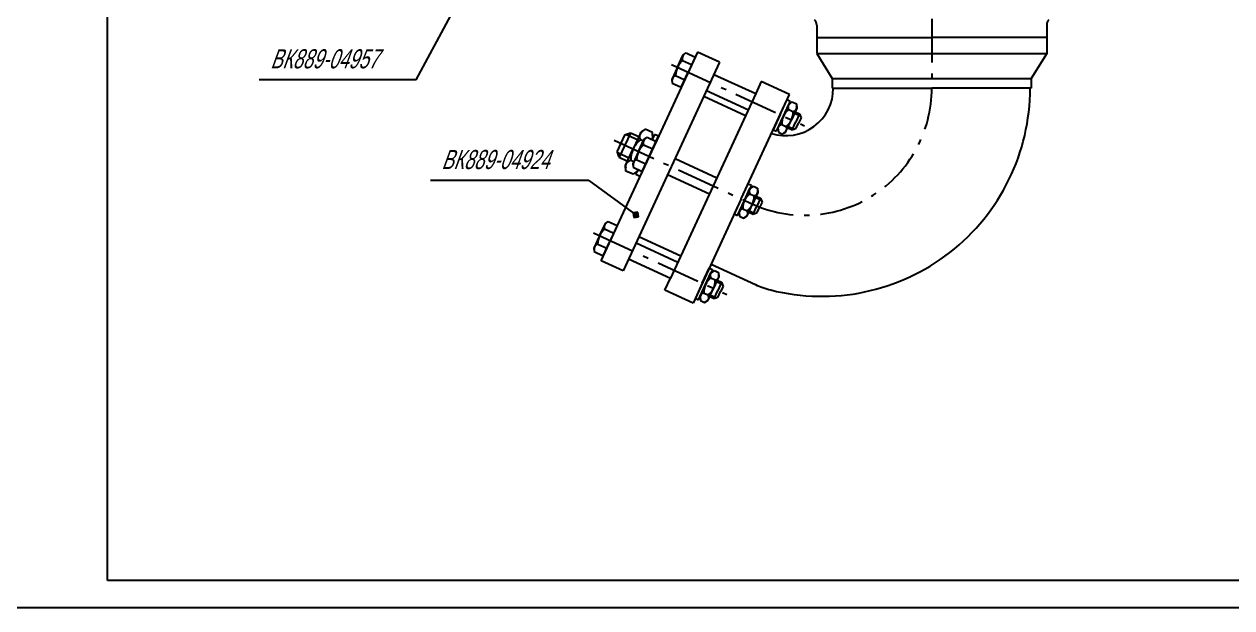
# Model space of a CAD drawing. Extents: x 0 to 841, y 0 to 594.
# Drawn here: x 425.2 to 646.4, y 0 to 107 of the extents above; entities that cross this region are included whole.
import ezdxf

# ---------------------------------------------------------------- set-up
doc = ezdxf.new("R2010")
doc.units = 0
doc.header["$MEASUREMENT"] = 0
for name, pattern in [('K5LT_AXLED', [13, 8, -2, 1, -2]), ('K5LT_BASIC', [0]), ('K5LT_DASHED', [6, 4, -2]), ('K5LT_THIN', [0])]:
    doc.linetypes.add(name, pattern=pattern)
doc.layers.add('LAYER0VIEW0', color=7, linetype='Continuous')
doc.layers.add('LAYER2VIEW0', color=7, linetype='Continuous')
doc.styles.add('K5_TEXTSTYLE', font='win_eskd.shx', dxfattribs={"width": 0.7, "oblique": 15, "bigfont": 'b_eskd.shx'})

# ---------------------------------------------------------------- blocks, each defined once
blk = doc.blocks.new('*L30')
at = {"layer": 'LAYER0VIEW0', "color": 7, "linetype": 'K5LT_THIN'}
for p, q in [((-6.59, -12.31), (0.14, 0.26)), ((0.43, 0.79), (-0.39, 0.55)), ((-0.39, 0.55), (-0.14, -0.26)), ((0, 0), (-0.14, -0.26)), ((0.28, 0.53), (-0.12, 0.41)), ((-0.12, 0.41), (0, 0)), ((0, 0), (0.41, 0.12)), ((0.41, 0.12), (0.28, 0.53)), ((0.67, -0.02), (0.43, 0.79)), ((-0.14, -0.26), (0.67, -0.02)), ((-6.59, -12.31), (-35.36, -12.31))]:
    blk.add_line(p, q, dxfattribs=at)
at = {"layer": 'LAYER0VIEW0', "color": 7, "style": 'K5_TEXTSTYLE', "oblique": 20, "width": 0.7}
blk.add_text('ВК889-04957', height=3.5, dxfattribs=at).set_placement((-33.36, -10.23))
blk = doc.blocks.new('*L31')
at = {"layer": 'LAYER0VIEW0', "color": 7, "linetype": 'K5LT_THIN'}
for p, q in [((-8.34, 6.15), (-37.38, 6.15)), ((-8.34, 6.15), (0.24, -0.18)), ((0.6, 0.3), (-0.24, 0.18)), ((0, 0), (-0.24, 0.18)), ((-0.24, 0.18), (-0.11, -0.66)), ((0.42, 0.06), (0, 0)), ((0, 0), (0.06, -0.42)), ((0.48, -0.36), (0.42, 0.06)), ((0.72, -0.53), (0.6, 0.3)), ((-0.11, -0.66), (0.72, -0.53)), ((0.06, -0.42), (0.48, -0.36))]:
    blk.add_line(p, q, dxfattribs=at)
at = {"layer": 'LAYER0VIEW0', "color": 7, "style": 'K5_TEXTSTYLE', "oblique": 20, "width": 0.7}
blk.add_text('ВК889-04924', height=3.5, dxfattribs=at).set_placement((-35.38, 8.22))
blk = doc.blocks.new('*U82')
at = {"layer": 'LAYER0VIEW0', "color": 5, "linetype": 'K5LT_BASIC'}
for p, q in [((0, 0), (1.27, 2.76)), ((1.86, 2.49), (0.59, -0.27)), ((1.27, 2.76), (1.86, 2.49)), ((0, 0), (-1.27, -2.76)), ((-0.69, -3.03), (0.59, -0.27)), ((-1.27, -2.76), (-0.69, -3.03))]:
    blk.add_line(p, q, dxfattribs=at)
blk = doc.blocks.new('*U83')
at = {"layer": 'LAYER0VIEW0', "color": 5, "linetype": 'K5LT_BASIC'}
for p, q in [((0, 0), (1.7, 3.68)), ((0.96, 4.02), (0.54, 3.1)), ((1.7, 3.68), (0.96, 4.02)), ((0, 0), (-1.7, -3.68)), ((-2.43, -3.34), (-2.01, -2.42)), ((-1.7, -3.68), (-2.43, -3.34))]:
    blk.add_line(p, q, dxfattribs=at)
blk = doc.blocks.new('*U84')
at = {"layer": 'LAYER0VIEW0', "color": 5, "linetype": 'K5LT_BASIC'}
for p, q in [((-2.21, 1.02), (-3.61, -2.01)), ((-1.39, 1.6), (-2.21, 1.02)), ((-0.09, 1), (-1.39, 1.6)), ((0, 0), (-0.09, 1)), ((-5.01, -5.05), (-3.61, -2.01)), ((-1.72, -0.57), (-2.27, -0.31)), ((-0.13, -0.27), (0, 0)), ((-3.49, -4.39), (-4.03, -4.14)), ((-4.92, -6.05), (-5.01, -5.05)), ((-3.62, -6.64), (-4.92, -6.05)), ((-2.8, -6.07), (-3.62, -6.64)), ((-2.68, -5.79), (-2.8, -6.07))]:
    blk.add_line(p, q, dxfattribs=at)
for centre, radius, start, end in [((-1.29, 0.28), 1.15, 116.2311, 211.2438), ((-1.16, 0.22), 1.15, 334.4741, 14.191), ((0.63, -3.97), 4.67, 155.211, 181.9894), ((0.63, -3.97), 4.67, 128.4327, 155.211), ((-3.85, -5.27), 1.15, 99.1782, 194.191), ((-3.72, -5.33), 1.15, 296.2311, 335.948)]:
    blk.add_arc(centre, radius, start, end, dxfattribs=at)
blk = doc.blocks.new('*U85')
at = {"layer": 'LAYER0VIEW0', "color": 5, "linetype": 'K5LT_BASIC'}
for p, q in [((0.99, 2.15), (1.63, 2.6)), ((1.63, 2.6), (2.39, 2.24)), ((2.39, 2.24), (2.46, 1.47)), ((0, 0), (-0.99, -2.15)), ((0, 0), (0.99, 2.15)), ((0.99, 1.22), (1.76, 0.86)), ((2.46, 1.47), (1.47, -0.68)), ((-0.99, -2.15), (-0.92, -2.92)), ((-0.29, -1.54), (0.48, -1.9)), ((0.48, -2.83), (1.47, -0.68)), ((-0.92, -2.92), (-0.16, -3.28)), ((-0.16, -3.28), (0.48, -2.83))]:
    blk.add_line(p, q, dxfattribs=at)
for centre, radius, start, end in [((1.61, 1.67), 0.767, 112.9946, 215.9867), ((2.88, -1.33), 3.18, 126.6321, 155.211), ((-1.41, 0.65), 3.18, 335.211, 3.7899), ((1.7, 1.63), 0.767, 274.4354, 17.4275), ((-0.23, -2.31), 0.767, 94.4354, 197.4275), ((2.88, -1.33), 3.18, 155.211, 183.7899), ((-0.14, -2.35), 0.767, 292.9946, 35.9867), ((-1.41, 0.65), 3.18, 306.6321, 335.211)]:
    blk.add_arc(centre, radius, start, end, dxfattribs=at)
blk = doc.blocks.new('*U86')
at = {"layer": 'LAYER0VIEW0', "color": 7, "linetype": 'K5LT_AXLED'}
blk.add_line((0, 0), (24.38, -11.26), dxfattribs=at)
at = {"layer": 'LAYER0VIEW0', "color": 5, "linetype": 'K5LT_BASIC'}
for p, q in [((1.1, -0.51), (2.15, 1.76)), ((2.02, 0.74), (3.69, -0.03)), ((2.15, 1.76), (2.66, 2.12)), ((2.66, 2.12), (4.33, 1.35)), ((4.33, 1.35), (3.05, -1.41)), ((1.1, -0.51), (0.05, -2.78)), ((0.75, -2.02), (2.41, -2.79)), ((1.78, -4.17), (3.05, -1.41)), ((7.78, -1.81), (15.44, -5.35)), ((0.05, -2.78), (0.11, -3.4)), ((0.11, -3.4), (1.78, -4.17)), ((6.42, -4.75), (14.08, -8.29)), ((22.65, -8.67), (23.44, -9.04)), ((22.08, -11.98), (22.76, -10.51)), ((23.44, -9.04), (22.76, -10.51)), ((22.83, -11.7), (23.27, -10.75)), ((23.72, -9.79), (23.27, -10.75)), ((23.44, -9.04), (23.72, -9.79)), ((21.29, -11.62), (22.08, -11.98)), ((22.08, -11.98), (22.83, -11.7))]:
    blk.add_line(p, q, dxfattribs=at)
at = {"layer": 'LAYER0VIEW0', "color": 7, "linetype": 'K5LT_THIN'}
for p, q in [((22.53, -8.92), (23.57, -9.4)), ((21.4, -11.37), (22.44, -11.85))]:
    blk.add_line(p, q, dxfattribs=at)
at = {"layer": 'LAYER0VIEW0', "color": 5, "linetype": 'K5LT_BASIC'}
for centre, radius, start, end in [((4.61, -2.13), 3.87, 132.0737, 155.211), ((2.93, 1.11), 0.983, 122.442, 202.1628), ((1.06, -2.95), 0.983, 108.2592, 187.98), ((4.61, -2.13), 3.87, 155.211, 178.3483)]:
    blk.add_arc(centre, radius, start, end, dxfattribs=at)
blk = doc.blocks.new('*U87')
at = {"layer": 'LAYER0VIEW0', "color": 7, "linetype": 'K5LT_AXLED'}
blk.add_line((0, 0), (24.38, -11.26), dxfattribs=at)
at = {"layer": 'LAYER0VIEW0', "color": 5, "linetype": 'K5LT_BASIC'}
for p, q in [((1.1, -0.51), (2.15, 1.76)), ((2.02, 0.74), (3.69, -0.03)), ((2.15, 1.76), (2.66, 2.12)), ((2.66, 2.12), (4.33, 1.35)), ((4.33, 1.35), (3.05, -1.41)), ((1.1, -0.51), (0.05, -2.78)), ((0.75, -2.02), (2.41, -2.79)), ((1.78, -4.17), (3.05, -1.41)), ((7.78, -1.81), (15.44, -5.35)), ((0.05, -2.78), (0.11, -3.4)), ((0.11, -3.4), (1.78, -4.17)), ((6.42, -4.75), (14.08, -8.29)), ((22.65, -8.67), (23.44, -9.04)), ((22.08, -11.98), (22.76, -10.51)), ((23.44, -9.04), (22.76, -10.51)), ((22.83, -11.7), (23.27, -10.75)), ((23.72, -9.79), (23.27, -10.75)), ((23.44, -9.04), (23.72, -9.79)), ((21.29, -11.62), (22.08, -11.98)), ((22.08, -11.98), (22.83, -11.7))]:
    blk.add_line(p, q, dxfattribs=at)
at = {"layer": 'LAYER0VIEW0', "color": 7, "linetype": 'K5LT_THIN'}
for p, q in [((22.53, -8.92), (23.57, -9.4)), ((21.4, -11.37), (22.44, -11.85))]:
    blk.add_line(p, q, dxfattribs=at)
at = {"layer": 'LAYER0VIEW0', "color": 5, "linetype": 'K5LT_BASIC'}
for centre, radius, start, end in [((4.61, -2.13), 3.87, 132.0737, 155.211), ((2.93, 1.11), 0.983, 122.442, 202.1628), ((1.06, -2.95), 0.983, 108.2592, 187.98), ((4.61, -2.13), 3.87, 155.211, 178.3483)]:
    blk.add_arc(centre, radius, start, end, dxfattribs=at)
blk = doc.blocks.new('*U88')
at = {"layer": 'LAYER0VIEW0', "color": 5, "linetype": 'K5LT_BASIC'}
for p, q in [((0.99, 2.15), (1.63, 2.6)), ((1.63, 2.6), (2.39, 2.24)), ((2.39, 2.24), (2.46, 1.47)), ((0, 0), (-0.99, -2.15)), ((0, 0), (0.99, 2.15)), ((0.99, 1.22), (1.76, 0.86)), ((2.46, 1.47), (1.47, -0.68)), ((-0.99, -2.15), (-0.92, -2.92)), ((-0.29, -1.54), (0.48, -1.9)), ((0.48, -2.83), (1.47, -0.68)), ((-0.92, -2.92), (-0.16, -3.28)), ((-0.16, -3.28), (0.48, -2.83))]:
    blk.add_line(p, q, dxfattribs=at)
for centre, radius, start, end in [((1.61, 1.67), 0.767, 112.9946, 215.9867), ((2.88, -1.33), 3.18, 126.6321, 155.211), ((-1.41, 0.65), 3.18, 335.211, 3.7899), ((1.7, 1.63), 0.767, 274.4354, 17.4275), ((-0.23, -2.31), 0.767, 94.4354, 197.4275), ((2.88, -1.33), 3.18, 155.211, 183.7899), ((-0.14, -2.35), 0.767, 292.9946, 35.9867), ((-1.41, 0.65), 3.18, 306.6321, 335.211)]:
    blk.add_arc(centre, radius, start, end, dxfattribs=at)
blk = doc.blocks.new('*U89')
at = {"layer": 'LAYER0VIEW0', "color": 5, "linetype": 'K5LT_BASIC'}
for p, q in [((0, 0), (1.27, 2.76)), ((1.86, 2.49), (0.59, -0.27)), ((1.27, 2.76), (1.86, 2.49)), ((0, 0), (-1.27, -2.76)), ((-0.69, -3.03), (0.59, -0.27)), ((-1.27, -2.76), (-0.69, -3.03))]:
    blk.add_line(p, q, dxfattribs=at)
blk = doc.blocks.new('*U102')
at = {"layer": 'LAYER0VIEW0', "color": 5, "linetype": 'K5LT_BASIC'}
for p, q in [((0.99, 2.15), (1.63, 2.6)), ((1.63, 2.6), (2.39, 2.24)), ((2.39, 2.24), (2.46, 1.47)), ((0, 0), (-0.99, -2.15)), ((0, 0), (0.99, 2.15)), ((0.99, 1.22), (1.76, 0.86)), ((2.46, 1.47), (1.47, -0.68)), ((-0.99, -2.15), (-0.92, -2.92)), ((-0.29, -1.54), (0.48, -1.9)), ((0.48, -2.83), (1.47, -0.68)), ((-0.92, -2.92), (-0.16, -3.28)), ((-0.16, -3.28), (0.48, -2.83))]:
    blk.add_line(p, q, dxfattribs=at)
for centre, radius, start, end in [((1.61, 1.67), 0.767, 112.9946, 215.9867), ((2.88, -1.33), 3.18, 126.6321, 155.211), ((-1.41, 0.65), 3.18, 335.211, 3.7899), ((1.7, 1.63), 0.767, 274.4354, 17.4275), ((-0.23, -2.31), 0.767, 94.4354, 197.4275), ((2.88, -1.33), 3.18, 155.211, 183.7899), ((-0.14, -2.35), 0.767, 292.9946, 35.9867), ((-1.41, 0.65), 3.18, 306.6321, 335.211)]:
    blk.add_arc(centre, radius, start, end, dxfattribs=at)
blk = doc.blocks.new('*U103')
at = {"layer": 'LAYER0VIEW0', "color": 5, "linetype": 'K5LT_BASIC'}
for p, q in [((0, 0), (1.27, 2.76)), ((1.86, 2.49), (0.59, -0.27)), ((1.27, 2.76), (1.86, 2.49)), ((0, 0), (-1.27, -2.76)), ((-0.69, -3.03), (0.59, -0.27)), ((-1.27, -2.76), (-0.69, -3.03))]:
    blk.add_line(p, q, dxfattribs=at)
blk = doc.blocks.new('*U104')
at = {"layer": 'LAYER0VIEW0', "color": 5, "linetype": 'K5LT_BASIC'}
for p, q in [((0, 0), (1.05, 2.27)), ((1.05, 2.27), (1.56, 2.63)), ((1.56, 2.63), (3.22, 1.86)), ((0, 0), (-1.05, -2.27)), ((0.92, 1.25), (2.59, 0.48)), ((3.22, 1.86), (1.95, -0.9)), ((-0.35, -1.51), (1.31, -2.28)), ((0.67, -3.66), (1.95, -0.9)), ((6.67, -1.3), (14.34, -4.84)), ((-1.05, -2.27), (-0.99, -2.89)), ((-0.99, -2.89), (0.67, -3.66)), ((5.31, -4.24), (12.98, -7.78)), ((21.54, -8.16), (22.34, -8.53)), ((22.34, -8.53), (21.66, -10)), ((22.34, -8.53), (22.61, -9.28)), ((20.98, -11.47), (21.66, -10)), ((21.73, -11.2), (22.17, -10.24)), ((22.61, -9.28), (22.17, -10.24)), ((20.18, -11.11), (20.98, -11.47)), ((20.98, -11.47), (21.73, -11.2))]:
    blk.add_line(p, q, dxfattribs=at)
at = {"layer": 'LAYER0VIEW0', "color": 7, "linetype": 'K5LT_THIN'}
for p, q in [((21.43, -8.41), (22.47, -8.89)), ((20.3, -10.86), (21.34, -11.34))]:
    blk.add_line(p, q, dxfattribs=at)
at = {"layer": 'LAYER0VIEW0', "color": 5, "linetype": 'K5LT_BASIC'}
for centre, radius, start, end in [((1.83, 1.62), 0.983, 122.442, 202.1628), ((3.51, -1.62), 3.87, 132.0737, 155.211), ((-0.05, -2.44), 0.983, 108.2592, 187.98), ((3.51, -1.62), 3.87, 155.211, 178.3483)]:
    blk.add_arc(centre, radius, start, end, dxfattribs=at)
blk = doc.blocks.new('*S175')
at = {"layer": 'LAYER2VIEW0', "color": 7, "linetype": 'K5LT_THIN'}
blk.add_line((841, 0), (0, 0), dxfattribs=at)

msp = doc.modelspace()

# ---------------------------------------------------------------- linework, layer by layer
at = {"layer": 'LAYER0VIEW0', "color": 5, "linetype": 'K5LT_BASIC'}
for p, q in [((440.5, 5), (440.5, 292)), ((570.4, 106.79), (570.4, 104.56)), ((612.52, 106.79), (612.52, 104.56)), ((570.4, 104.56), (591.46, 104.56)), ((570.4, 104.56), (570.4, 101.64)), ((612.52, 104.56), (591.46, 104.56)), ((612.52, 104.56), (612.52, 101.64)), ((548.53, 101.87), (540.72, 84.95)), ((552.58, 100), (548.53, 101.87)), ((552.58, 100), (534.92, 61.76)), ((570.4, 101.64), (573.23, 97)), ((570.4, 101.64), (612.52, 101.64)), ((612.52, 101.64), (609.68, 97)), ((560.24, 96.46), (559.22, 94.25)), ((565.39, 94.08), (560.24, 96.46)), ((573.23, 97), (573.23, 95.25)), ((573.23, 97), (609.68, 97)), ((573.23, 95.25), (574.45, 95.25)), ((574.45, 95.25), (591.46, 95.25)), ((608.47, 95.25), (591.46, 95.25)), ((609.68, 95.25), (608.47, 95.25)), ((609.68, 97), (609.68, 95.25)), ((559.22, 94.25), (543.6, 60.43)), ((557.36, 90.21), (549.69, 93.75)), ((556.56, 74.96), (565.39, 94.08)), ((535.19, 86.62), (533.83, 83.68)), ((536.26, 87.01), (534.23, 82.6)), ((536.26, 87.01), (535.19, 86.62)), ((537.78, 86.31), (536.26, 87.01)), ((534.23, 82.6), (533.83, 83.68)), ((534.23, 82.6), (535.74, 81.9)), ((530.88, 63.63), (538.69, 80.54)), ((556.56, 74.96), (547.73, 55.84)), ((545.47, 64.47), (537.81, 68.01)), ((534.92, 61.76), (530.88, 63.63)), ((551.04, 63.01), (559.15, 59.27)), ((542.58, 58.22), (543.6, 60.43)), ((547.73, 55.84), (542.58, 58.22)), ((836, 5), (440.5, 5))]:
    msp.add_line(p, q, dxfattribs=at)
at = {"layer": 'LAYER0VIEW0', "color": 7, "linetype": 'K5LT_AXLED'}
for p, q in [((591.46, 263.96), (591.46, 95.25)), ((533.26, 85.73), (558.41, 74.11))]:
    msp.add_line(p, q, dxfattribs=at)
at = {"layer": 'LAYER0VIEW0', "color": 7, "linetype": 'K5LT_DASHED'}
for p, q in [((537.53, 85.76), (535.46, 86.72)), ((536, 82.45), (533.93, 83.41))]:
    msp.add_line(p, q, dxfattribs=at)
at = {"layer": 'LAYER0VIEW0', "color": 5, "linetype": 'K5LT_BASIC'}
for centre, radius, start, end in [((568.93, 106.79), 1.47, 0, 43.6028), ((613.99, 106.79), 1.47, 136.3972, 180), ((571.33, 95.25), 38.15, 255.7719, 0), ((564.73, 95.25), 8.7, 252.3745, 0), ((565.94, 73.97), 16.2, 245.211, 255.7719)]:
    msp.add_arc(centre, radius, start, end, dxfattribs=at)
at = {"layer": 'LAYER0VIEW0', "color": 7, "linetype": 'K5LT_AXLED'}
msp.add_arc((568.17, 95.25), 23.29, 245.211, 0, dxfattribs=at)

# ---------------------------------------------------------------- block references
at = {"layer": 'LAYER0VIEW0'}
for name, p in [('*L30', (503.63, 109.12)), ('*U86', (543.79, 99.6)), ('*U82', (563.69, 90.41)), ('*U85', (564.28, 90.13)), ('*U84', (540.37, 86.12)), ('*U104', (537.76, 83.65)), ('*U83', (539.71, 82.75)), ('*L31', (537, 72.21)), ('*U103', (556.56, 74.96)), ('*U102', (557.15, 74.69)), ('*U87', (529.52, 68.71)), ('*U89', (549.43, 59.52)), ('*U88', (550.02, 59.25))]:
    msp.add_blockref(name, p, dxfattribs=at)
at = {"layer": 'LAYER2VIEW0'}
msp.add_blockref('*S175', (0, 0), dxfattribs=at)

doc.saveas('drawing.dxf')
